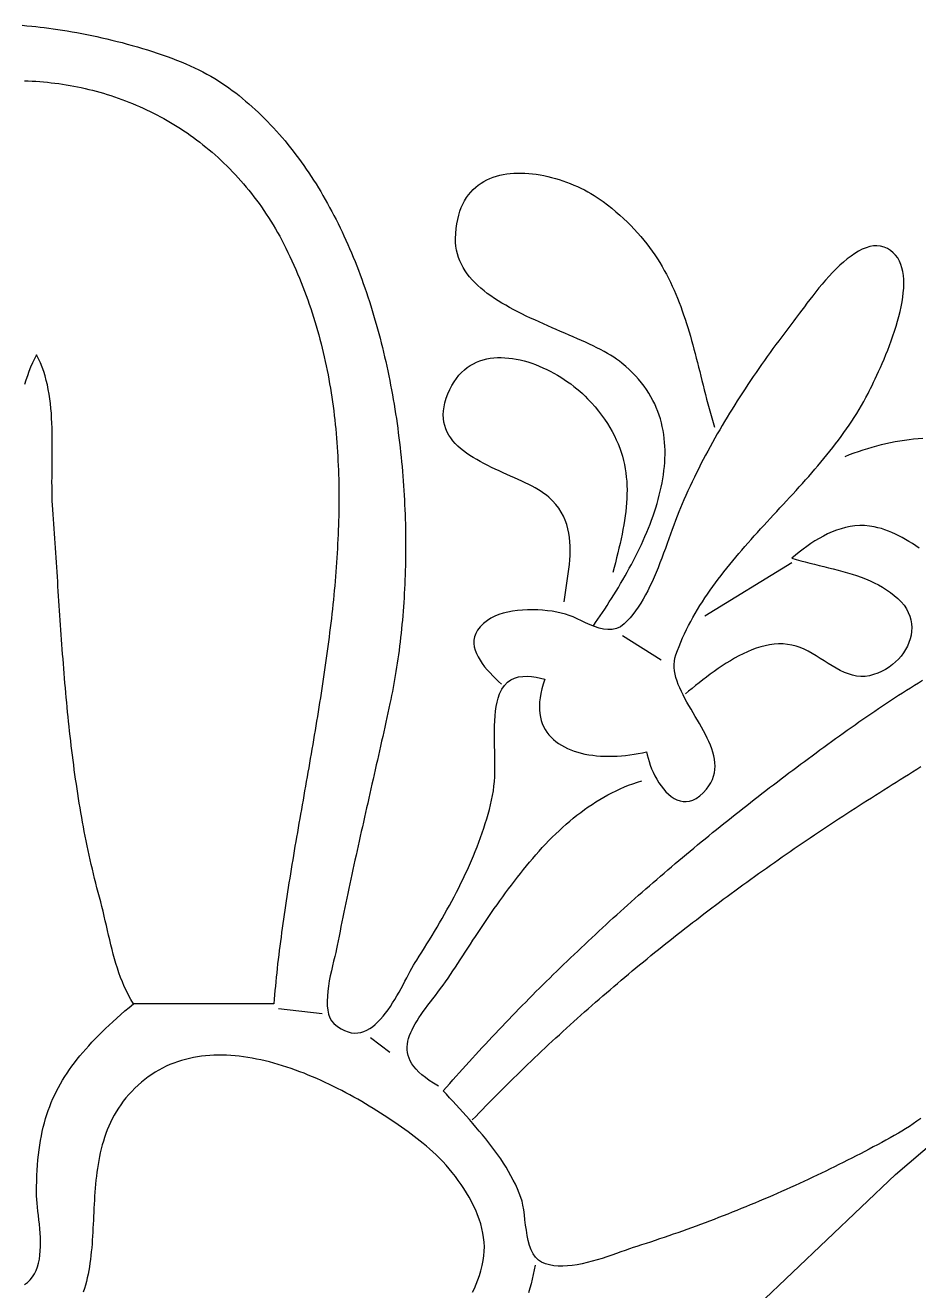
# Model space of a CAD drawing. Header units: millimetres. Extents: x 26 to 701, y 23 to 715.
# Drawn here: x 357.2 to 541.7, y 453.4 to 714.7 of the extents above; entities that cross this region are included whole.
import ezdxf

# ---------------------------------------------------------------- set-up
doc = ezdxf.new("R2010")
doc.units = ezdxf.units.MM
doc.layers.add('0_0_0', color=3, linetype='Continuous')

msp = doc.modelspace()

# ---------------------------------------------------------------- linework, layer by layer
at = {"layer": '0_0_0'}
for points in [[(356.56, 714.65), (357.54, 714.57), (358.52, 714.48), (359.37, 714.39), (360.24, 714.3), (361.13, 714.19), (362.04, 714.07), (362.97, 713.94), (363.92, 713.8), (364.88, 713.65), (365.86, 713.49), (366.85, 713.32), (367.85, 713.14), (368.86, 712.95), (369.88, 712.75), (370.91, 712.54), (371.95, 712.32), (372.99, 712.09), (374.04, 711.85), (375.09, 711.6), (376.14, 711.34), (377.2, 711.07), (378.25, 710.79), (379.3, 710.5), (380.34, 710.2), (381.38, 709.89), (382.42, 709.57), (383.44, 709.25), (384.46, 708.91), (385.47, 708.56), (386.47, 708.2), (387.45, 707.84), (388.42, 707.46), (389.38, 707.08), (390.32, 706.69), (391.24, 706.28), (392.14, 705.87), (393.02, 705.45), (393.88, 705.02), (394.72, 704.58), (395.54, 704.13), (396.32, 703.68), (397.09, 703.21), (397.82, 702.74), (398.52, 702.26), (399.24, 701.74), (399.95, 701.21), (400.65, 700.68), (401.35, 700.13), (402.03, 699.57), (402.71, 699.01), (403.38, 698.43), (404.05, 697.84), (404.7, 697.24), (405.35, 696.64), (405.99, 696.02), (406.63, 695.4), (407.25, 694.76), (407.87, 694.12), (408.48, 693.47), (409.08, 692.8), (409.68, 692.13), (410.27, 691.46), (410.85, 690.77), (411.42, 690.07), (411.98, 689.37), (412.54, 688.66), (413.09, 687.94), (413.64, 687.21), (414.17, 686.47), (414.7, 685.73), (415.23, 684.98), (415.74, 684.22), (416.25, 683.45), (416.75, 682.68), (417.24, 681.9), (417.73, 681.11), (418.21, 680.31), (418.68, 679.51), (419.15, 678.71), (419.6, 677.89), (420.06, 677.07), (420.5, 676.24), (420.94, 675.41), (421.37, 674.57), (421.79, 673.73), (422.21, 672.87), (422.62, 672.02), (423.02, 671.16), (423.42, 670.29), (423.81, 669.41), (424.19, 668.54), (424.56, 667.65), (424.93, 666.76), (425.3, 665.87), (425.65, 664.97), (426, 664.07), (426.34, 663.16), (426.68, 662.25), (427.01, 661.34), (427.33, 660.42), (427.65, 659.49), (427.96, 658.56), (428.26, 657.63), (428.56, 656.7), (428.85, 655.76), (429.14, 654.81), (429.41, 653.87), (429.69, 652.92), (429.95, 651.97), (430.21, 651.01), (430.46, 650.05), (430.71, 649.09), (430.95, 648.13), (431.18, 647.16), (431.41, 646.2), (431.63, 645.23), (431.85, 644.25), (432.06, 643.28), (432.26, 642.3), (432.46, 641.32), (432.65, 640.34), (432.84, 639.36), (433.02, 638.38), (433.19, 637.4), (433.36, 636.41), (433.52, 635.42), (433.68, 634.44), (433.83, 633.45), (433.97, 632.46), (434.11, 631.47), (434.24, 630.48), (434.37, 629.49), (434.49, 628.5), (434.6, 627.51), (434.71, 626.51), (434.82, 625.52), (434.92, 624.53), (435.01, 623.54), (435.1, 622.55), (435.18, 621.56), (435.25, 620.58), (435.32, 619.59), (435.39, 618.6), (435.45, 617.62), (435.5, 616.63), (435.55, 615.65), (435.6, 614.67), (435.63, 613.68), (435.67, 612.71), (435.69, 611.73), (435.71, 610.75), (435.73, 609.78), (435.74, 608.81), (435.75, 607.84), (435.75, 606.87), (435.74, 605.91), (435.74, 604.95), (435.72, 603.99), (435.7, 603.03), (435.68, 602.08), (435.65, 601.13), (435.61, 600.19), (435.57, 599.24), (435.53, 598.3), (435.48, 597.37), (435.42, 596.43), (435.36, 595.5), (435.3, 594.58), (435.23, 593.66), (435.15, 592.74), (435.07, 591.83), (434.99, 590.92), (434.9, 590.02), (434.81, 589.12), (434.71, 588.22), (434.61, 587.33), (434.5, 586.45), (434.38, 585.57), (434.27, 584.69), (434.15, 583.82), (434.02, 582.96), (433.89, 582.1), (433.75, 581.25), (433.61, 580.4), (433.47, 579.56), (433.32, 578.73), (433.17, 577.9), (433.01, 577.08), (432.85, 576.26), (432.68, 575.45), (432.51, 574.65), (432.3, 573.67), (432.08, 572.69), (431.87, 571.72), (431.66, 570.74), (431.44, 569.76), (431.22, 568.78), (431.01, 567.8), (430.79, 566.83), (430.57, 565.85), (430.35, 564.87), (430.13, 563.89), (429.91, 562.91), (429.69, 561.93), (429.47, 560.95), (429.25, 559.97), (429.02, 558.99), (428.8, 558), (428.58, 557.02), (428.36, 556.04), (428.14, 555.06), (427.92, 554.08), (427.69, 553.1), (427.47, 552.12), (427.25, 551.14), (427.03, 550.15), (426.81, 549.17), (426.59, 548.19), (426.37, 547.21), (426.15, 546.23), (425.94, 545.24), (425.72, 544.26), (425.5, 543.28), (425.29, 542.3), (425.07, 541.32), (424.86, 540.34), (424.65, 539.35), (424.43, 538.37), (424.22, 537.39), (424.01, 536.41), (423.81, 535.43), (423.6, 534.45), (423.39, 533.47), (423.19, 532.49), (422.99, 531.51), (422.79, 530.53), (422.59, 529.55), (422.39, 528.57), (422.2, 527.59), (422, 526.61), (421.81, 525.63), (421.62, 524.65), (421.48, 523.98), (421.3, 523.21), (421.1, 522.36), (420.88, 521.45), (420.65, 520.47), (420.42, 519.46), (420.19, 518.41), (419.99, 517.35), (419.81, 516.28), (419.67, 515.22), (419.58, 514.18), (419.54, 513.17), (419.56, 512.21), (419.65, 511.31), (419.83, 510.48), (420.1, 509.74), (420.46, 509.1), (420.94, 508.57), (421.69, 507.96), (422.42, 507.47), (423.14, 507.09), (423.85, 506.82), (424.53, 506.65), (425.21, 506.58), (425.86, 506.6), (426.5, 506.71), (427.13, 506.9), (427.74, 507.17), (428.34, 507.5), (428.92, 507.9), (429.48, 508.36), (430.04, 508.88), (430.57, 509.44), (431.1, 510.04), (431.61, 510.69), (432.11, 511.36), (432.59, 512.06), (433.06, 512.79), (433.52, 513.53), (433.96, 514.28), (434.39, 515.03), (434.81, 515.78), (435.21, 516.53), (435.61, 517.27), (435.99, 517.99), (436.36, 518.69), (436.72, 519.36), (437.06, 519.99), (437.4, 520.59), (437.72, 521.14), (438.03, 521.65), (438.56, 522.47), (439.09, 523.31), (439.62, 524.15), (440.14, 525), (440.67, 525.85), (441.2, 526.71), (441.72, 527.58), (442.24, 528.46), (442.76, 529.34), (443.27, 530.22), (443.78, 531.12), (444.28, 532.02), (444.78, 532.92), (445.27, 533.83), (445.76, 534.74), (446.24, 535.66), (446.71, 536.58), (447.17, 537.51), (447.63, 538.44), (448.07, 539.38), (448.51, 540.31), (448.93, 541.26), (449.35, 542.2), (449.75, 543.15), (450.14, 544.1), (450.52, 545.05), (450.89, 546.01), (451.24, 546.97), (451.58, 547.93), (451.9, 548.89), (452.21, 549.85), (452.51, 550.82), (452.78, 551.78), (453.04, 552.75), (453.28, 553.71), (453.51, 554.68), (453.72, 555.65), (453.88, 556.57), (454, 557.53), (454.09, 558.51), (454.15, 559.51), (454.18, 560.54), (454.19, 561.58), (454.18, 562.64), (454.17, 563.7), (454.15, 564.77), (454.12, 565.84), (454.1, 566.9), (454.09, 567.96), (454.09, 569.01), (454.11, 570.05), (454.15, 571.07), (454.22, 572.06), (454.32, 573.04), (454.46, 573.98), (454.64, 574.89), (454.86, 575.76), (455.14, 576.59), (455.59, 577.56), (456.14, 578.36), (456.78, 579), (457.49, 579.5), (458.26, 579.86), (459.08, 580.1), (459.95, 580.22), (460.85, 580.25), (461.76, 580.2), (462.69, 580.07), (463.61, 579.88), (464.52, 579.65), (464.17, 578.63), (463.89, 577.66), (463.67, 576.72), (463.51, 575.81), (463.41, 574.95), (463.37, 574.12), (463.39, 573.32), (463.46, 572.56), (463.58, 571.83), (463.76, 571.14), (463.98, 570.48), (464.25, 569.85), (464.57, 569.26), (464.93, 568.7), (465.33, 568.17), (465.78, 567.68), (466.26, 567.21), (466.78, 566.78), (467.33, 566.37), (467.92, 566), (468.53, 565.66), (469.18, 565.35), (469.85, 565.06), (470.55, 564.8), (471.28, 564.58), (472.02, 564.38), (472.79, 564.2), (473.58, 564.06), (474.38, 563.94), (475.2, 563.85), (476.03, 563.78), (476.87, 563.74), (477.72, 563.72), (478.58, 563.73), (479.45, 563.77), (480.32, 563.82), (481.19, 563.9), (482.06, 564.01), (482.93, 564.14), (483.8, 564.28), (484.67, 564.46), (485.52, 564.65), (485.65, 564.01), (485.82, 563.33), (486.02, 562.62), (486.27, 561.9), (486.56, 561.16), (486.88, 560.42), (487.24, 559.69), (487.64, 558.97), (488.06, 558.27), (488.51, 557.61), (489, 556.98), (489.51, 556.4), (490.05, 555.88), (490.61, 555.42), (491.19, 555.03), (491.79, 554.72), (492.42, 554.5), (493.06, 554.38), (493.72, 554.37), (494.39, 554.47), (495.08, 554.69), (495.77, 555.04), (496.48, 555.53), (497.19, 556.17), (497.92, 556.97), (498.4, 557.61), (498.8, 558.27), (499.12, 558.94), (499.36, 559.61), (499.52, 560.3), (499.62, 560.99), (499.65, 561.69), (499.62, 562.4), (499.53, 563.11), (499.39, 563.83), (499.2, 564.56), (498.96, 565.28), (498.69, 566.02), (498.38, 566.75), (498.04, 567.49), (497.67, 568.24), (497.28, 568.98), (496.87, 569.72), (496.45, 570.47), (496.02, 571.22), (495.58, 571.96), (495.14, 572.71), (494.7, 573.45), (494.27, 574.19), (493.85, 574.93), (493.44, 575.66), (493.06, 576.39), (492.7, 577.12), (492.37, 577.84), (492.07, 578.55), (491.81, 579.26), (491.58, 579.97), (491.41, 580.66), (491.28, 581.35), (491.21, 582.03), (491.2, 582.7), (491.25, 583.36), (491.36, 584.01), (491.55, 584.65), (491.87, 585.54), (492.22, 586.43), (492.58, 587.3), (492.96, 588.17), (493.35, 589.03), (493.76, 589.88), (494.18, 590.72), (494.62, 591.56), (495.08, 592.39), (495.55, 593.21), (496.03, 594.02), (496.52, 594.83), (497.03, 595.63), (497.55, 596.42), (498.08, 597.21), (498.62, 598), (499.17, 598.77), (499.74, 599.55), (500.31, 600.31), (500.89, 601.08), (501.48, 601.83), (502.08, 602.59), (502.68, 603.34), (503.3, 604.08), (503.92, 604.83), (504.55, 605.57), (505.18, 606.3), (505.82, 607.04), (506.46, 607.77), (507.11, 608.5), (507.76, 609.22), (508.41, 609.95), (509.07, 610.67), (509.73, 611.4), (510.4, 612.12), (511.06, 612.84), (511.73, 613.56), (512.39, 614.28), (513.06, 615), (513.73, 615.72), (514.39, 616.44), (515.06, 617.16), (515.72, 617.88), (516.38, 618.61), (517.04, 619.33), (517.69, 620.06), (518.34, 620.79), (518.99, 621.52), (519.63, 622.25), (520.27, 622.99), (520.9, 623.73), (521.53, 624.47), (522.15, 625.21), (522.76, 625.96), (523.37, 626.71), (523.97, 627.47), (524.56, 628.23), (525.14, 629), (525.71, 629.77), (526.27, 630.55), (526.82, 631.33), (527.36, 632.12), (527.89, 632.91), (528.41, 633.71), (528.92, 634.51), (529.41, 635.33), (529.89, 636.15), (530.36, 636.97), (530.81, 637.81), (531.25, 638.65), (531.5, 639.14), (531.77, 639.69), (532.07, 640.29), (532.39, 640.94), (532.73, 641.65), (533.08, 642.39), (533.44, 643.18), (533.81, 644), (534.19, 644.86), (534.56, 645.75), (534.94, 646.67), (535.32, 647.61), (535.69, 648.57), (536.05, 649.54), (536.4, 650.53), (536.74, 651.53), (537.05, 652.53), (537.35, 653.54), (537.62, 654.55), (537.87, 655.55), (538.09, 656.54), (538.28, 657.53), (538.43, 658.49), (538.54, 659.44), (538.61, 660.37), (538.64, 661.28), (538.63, 662.15), (538.56, 662.99), (538.44, 663.8), (538.26, 664.57), (538.03, 665.3), (537.74, 665.98), (537.38, 666.61), (536.95, 667.18), (536.46, 667.71), (535.89, 668.17), (535.25, 668.57), (534.55, 668.87), (533.84, 669.06), (533.1, 669.13), (532.36, 669.09), (531.61, 668.95), (530.84, 668.73), (530.07, 668.41), (529.3, 668.02), (528.52, 667.55), (527.74, 667.02), (526.96, 666.43), (526.19, 665.78), (525.43, 665.1), (524.67, 664.37), (523.93, 663.62), (523.2, 662.84), (522.48, 662.04), (521.78, 661.23), (521.11, 660.42), (520.45, 659.62), (519.82, 658.82), (519.22, 658.04), (518.64, 657.28), (518.1, 656.56), (517.59, 655.87), (517.11, 655.23), (516.68, 654.64), (516.28, 654.11), (515.93, 653.65), (515.3, 652.83), (514.67, 652), (514.05, 651.18), (513.44, 650.36), (512.83, 649.54), (512.22, 648.72), (511.62, 647.9), (511.02, 647.08), (510.43, 646.25), (509.85, 645.43), (509.26, 644.61), (508.69, 643.78), (508.12, 642.96), (507.55, 642.13), (506.99, 641.3), (506.43, 640.47), (505.88, 639.63), (505.33, 638.8), (504.78, 637.96), (504.25, 637.12), (503.71, 636.28), (503.18, 635.43), (502.66, 634.58), (502.14, 633.73), (501.63, 632.87), (501.12, 632.01), (500.61, 631.15), (500.11, 630.28), (499.62, 629.41), (499.13, 628.53), (498.64, 627.65), (498.16, 626.76), (497.69, 625.87), (497.21, 624.98), (496.75, 624.08), (496.29, 623.17), (495.83, 622.26), (495.38, 621.34), (494.93, 620.41), (494.49, 619.48), (494.05, 618.54), (493.62, 617.6), (493.19, 616.65), (492.85, 615.86), (492.51, 615.04), (492.17, 614.19), (491.83, 613.31), (491.5, 612.41), (491.16, 611.48), (490.81, 610.54), (490.47, 609.58), (490.12, 608.61), (489.77, 607.63), (489.41, 606.64), (489.04, 605.64), (488.66, 604.65), (488.28, 603.66), (487.89, 602.67), (487.48, 601.7), (487.07, 600.73), (486.64, 599.78), (486.2, 598.84), (485.75, 597.92), (485.28, 597.03), (484.8, 596.16), (484.3, 595.33), (483.78, 594.52), (483.24, 593.75), (482.68, 593.01), (482.11, 592.32), (481.51, 591.67), (480.89, 591.07), (480.1, 590.48), (479.27, 590.1), (478.4, 589.91), (477.51, 589.88), (476.61, 589.99), (475.69, 590.21), (474.76, 590.51), (473.84, 590.88), (472.93, 591.29), (472.04, 591.71), (471.17, 592.12), (470.33, 592.49), (469.52, 592.81), (468.74, 593.06), (467.89, 593.29), (466.99, 593.49), (466.04, 593.66), (465.06, 593.79), (464.05, 593.89), (463.02, 593.96), (461.98, 593.98), (460.93, 593.97), (459.89, 593.92), (458.86, 593.82), (457.85, 593.68), (456.87, 593.49), (455.92, 593.25), (455.02, 592.97), (454.17, 592.63), (453.38, 592.24), (452.66, 591.79), (451.82, 591.14), (451.14, 590.47), (450.62, 589.8), (450.23, 589.11), (449.98, 588.42), (449.85, 587.72), (449.83, 587.02), (449.92, 586.32), (450.1, 585.62), (450.37, 584.92), (450.7, 584.23), (451.11, 583.55), (451.57, 582.87), (452.07, 582.21), (452.62, 581.57), (453.18, 580.94), (453.77, 580.33), (454.36, 579.75), (454.95, 579.18), (455.52, 578.65)], [(357.03, 703.2), (357.82, 703.17), (358.61, 703.13), (359.39, 703.09), (360.18, 703.03), (360.97, 702.96), (361.75, 702.89), (362.54, 702.8), (363.32, 702.71), (364.1, 702.61), (364.88, 702.49), (365.66, 702.37), (366.44, 702.24), (367.21, 702.09), (367.99, 701.94), (368.76, 701.78), (369.53, 701.61), (370.3, 701.43), (371.07, 701.24), (371.83, 701.04), (372.6, 700.83), (373.36, 700.61), (374.11, 700.38), (374.87, 700.14), (375.62, 699.89), (376.37, 699.63), (377.12, 699.36), (377.86, 699.09), (378.6, 698.8), (379.34, 698.5), (380.07, 698.19), (380.8, 697.88), (381.53, 697.55), (382.25, 697.22), (382.97, 696.87), (383.68, 696.51), (384.39, 696.15), (385.1, 695.77), (385.8, 695.39), (386.5, 694.99), (387.2, 694.59), (387.89, 694.17), (388.57, 693.75), (389.25, 693.32), (389.93, 692.87), (390.6, 692.42), (391.26, 691.95), (391.93, 691.48), (392.58, 691), (393.23, 690.5), (393.88, 690), (394.51, 689.49), (395.15, 688.96), (395.78, 688.43), (396.4, 687.89), (397.01, 687.34), (397.62, 686.77), (398.23, 686.2), (398.82, 685.62), (399.42, 685.03), (400, 684.43), (400.58, 683.81), (401.15, 683.19), (401.71, 682.56), (402.27, 681.92), (402.82, 681.26), (403.37, 680.6), (403.9, 679.93), (404.43, 679.25), (404.95, 678.56), (405.47, 677.86), (405.97, 677.14), (406.47, 676.42), (406.96, 675.69), (407.44, 674.95), (407.92, 674.19), (408.39, 673.43), (408.85, 672.66), (409.3, 671.88), (409.74, 671.09), (410.17, 670.28), (410.59, 669.47), (411.01, 668.65), (411.44, 667.77), (411.86, 666.89), (412.27, 666.01), (412.67, 665.12), (413.06, 664.24), (413.44, 663.35), (413.82, 662.46), (414.18, 661.57), (414.53, 660.68), (414.87, 659.78), (415.21, 658.89), (415.53, 657.99), (415.85, 657.09), (416.15, 656.19), (416.45, 655.29), (416.74, 654.38), (417.02, 653.48), (417.29, 652.57), (417.55, 651.66), (417.8, 650.75), (418.05, 649.84), (418.29, 648.92), (418.52, 648.01), (418.74, 647.09), (418.95, 646.18), (419.15, 645.26), (419.35, 644.34), (419.54, 643.41), (419.72, 642.49), (419.89, 641.57), (420.05, 640.64), (420.21, 639.71), (420.36, 638.78), (420.51, 637.85), (420.64, 636.92), (420.77, 635.99), (420.89, 635.06), (421.01, 634.12), (421.11, 633.19), (421.21, 632.25), (421.31, 631.31), (421.39, 630.37), (421.47, 629.44), (421.55, 628.49), (421.62, 627.55), (421.68, 626.61), (421.73, 625.67), (421.78, 624.72), (421.83, 623.78), (421.86, 622.83), (421.89, 621.88), (421.92, 620.93), (421.94, 619.98), (421.95, 619.04), (421.96, 618.08), (421.96, 617.13), (421.96, 616.18), (421.95, 615.23), (421.94, 614.27), (421.92, 613.32), (421.9, 612.37), (421.87, 611.41), (421.84, 610.45), (421.8, 609.5), (421.76, 608.54), (421.71, 607.58), (421.66, 606.62), (421.6, 605.67), (421.54, 604.71), (421.48, 603.75), (421.41, 602.79), (421.34, 601.83), (421.26, 600.86), (421.18, 599.9), (421.1, 598.94), (421.01, 597.98), (420.92, 597.02), (420.82, 596.05), (420.72, 595.09), (420.62, 594.13), (420.51, 593.16), (420.41, 592.2), (420.29, 591.24), (420.18, 590.27), (420.06, 589.31), (419.94, 588.34), (419.82, 587.38), (419.69, 586.41), (419.56, 585.45), (419.43, 584.49), (419.29, 583.52), (419.16, 582.56), (419.02, 581.59), (418.88, 580.63), (418.74, 579.66), (418.59, 578.7), (418.44, 577.73), (418.29, 576.77), (418.14, 575.8), (417.99, 574.84), (417.84, 573.88), (417.68, 572.91), (417.53, 571.95), (417.37, 570.99), (417.21, 570.02), (417.05, 569.06), (416.89, 568.1), (416.72, 567.14), (416.56, 566.18), (416.4, 565.21), (416.23, 564.25), (416.06, 563.29), (415.9, 562.33), (415.73, 561.37), (415.56, 560.42), (415.4, 559.46), (415.23, 558.5), (415.06, 557.54), (414.89, 556.59), (414.72, 555.63), (414.56, 554.67), (414.39, 553.72), (414.22, 552.76), (414.06, 551.81), (413.89, 550.86), (413.72, 549.91), (413.56, 548.95), (413.39, 548), (413.23, 547.05), (413.07, 546.1), (412.9, 545.16), (412.74, 544.21), (412.58, 543.26), (412.43, 542.32), (412.27, 541.37), (412.11, 540.43), (411.96, 539.48), (411.81, 538.54), (411.66, 537.6), (411.51, 536.66), (411.36, 535.72), (411.21, 534.79), (411.07, 533.85), (410.93, 532.91), (410.79, 531.98), (410.65, 531.04), (410.52, 530.11), (410.39, 529.18), (410.26, 528.25), (410.13, 527.32), (410.01, 526.4), (409.88, 525.47), (409.77, 524.54), (409.65, 523.62), (409.54, 522.7), (409.43, 521.78), (409.32, 520.86), (409.22, 519.94), (409.12, 519.02), (409.02, 518.11), (408.93, 517.19), (408.84, 516.28), (408.76, 515.37), (408.68, 514.46), (408.6, 513.55), (408.52, 512.65), (379.52, 512.65)], [(474.52, 590.65), (474.99, 591.32), (475.46, 592.01), (475.93, 592.71), (476.4, 593.41), (476.87, 594.13), (477.34, 594.85), (477.82, 595.59), (478.29, 596.33), (478.76, 597.08), (479.23, 597.84), (479.69, 598.61), (480.15, 599.39), (480.61, 600.17), (481.06, 600.96), (481.51, 601.75), (481.95, 602.55), (482.38, 603.36), (482.81, 604.17), (483.23, 604.99), (483.64, 605.81), (484.04, 606.64), (484.43, 607.47), (484.81, 608.3), (485.18, 609.14), (485.54, 609.98), (485.89, 610.82), (486.22, 611.66), (486.54, 612.51), (486.85, 613.36), (487.14, 614.21), (487.41, 615.06), (487.67, 615.91), (487.92, 616.77), (488.14, 617.62), (488.35, 618.47), (488.54, 619.32), (488.71, 620.17), (488.86, 621.02), (489, 621.87), (489.11, 622.72), (489.2, 623.56), (489.26, 624.4), (489.31, 625.24), (489.33, 626.07), (489.32, 626.9), (489.3, 627.73), (489.24, 628.55), (489.16, 629.37), (489.06, 630.18), (488.92, 630.99), (488.76, 631.79), (488.58, 632.59), (488.36, 633.38), (488.11, 634.16), (487.83, 634.94), (487.52, 635.71), (487.19, 636.47), (486.81, 637.22), (486.41, 637.97), (485.97, 638.7), (485.5, 639.43), (484.99, 640.15), (484.45, 640.86), (483.87, 641.56), (483.26, 642.24), (482.61, 642.92), (481.92, 643.59), (481.2, 644.24), (480.43, 644.89), (479.89, 645.31), (479.32, 645.72), (478.72, 646.12), (478.08, 646.52), (477.41, 646.92), (476.72, 647.3), (476, 647.69), (475.25, 648.07), (474.48, 648.45), (473.7, 648.83), (472.89, 649.2), (472.07, 649.58), (471.23, 649.95), (470.38, 650.33), (469.51, 650.7), (468.64, 651.08), (467.76, 651.46), (466.87, 651.84), (465.98, 652.22), (465.09, 652.61), (464.19, 653.01), (463.3, 653.4), (462.41, 653.81), (461.52, 654.22), (460.64, 654.63), (459.77, 655.06), (458.91, 655.49), (458.07, 655.93), (457.23, 656.38), (456.41, 656.84), (455.61, 657.31), (454.83, 657.79), (454.07, 658.28), (453.34, 658.79), (452.62, 659.31), (451.94, 659.84), (451.28, 660.38), (450.65, 660.94), (450.06, 661.52), (449.5, 662.11), (448.97, 662.72), (448.48, 663.34), (448.03, 663.98), (447.63, 664.64), (447.26, 665.32), (446.94, 666.02), (446.67, 666.74), (446.45, 667.48), (446.27, 668.24), (446.15, 669.02), (446.08, 669.82), (446.07, 670.65), (446.11, 671.7), (446.2, 672.71), (446.33, 673.67), (446.5, 674.58), (446.71, 675.44), (446.96, 676.26), (447.25, 677.03), (447.58, 677.75), (447.94, 678.43), (448.33, 679.07), (448.76, 679.67), (449.22, 680.23), (449.71, 680.74), (450.22, 681.22), (450.76, 681.65), (451.33, 682.05), (451.92, 682.41), (452.54, 682.74), (453.17, 683.03), (453.83, 683.28), (454.5, 683.5), (455.19, 683.69), (455.9, 683.84), (456.62, 683.96), (457.35, 684.05), (458.1, 684.12), (458.86, 684.15), (459.62, 684.15), (460.39, 684.13), (461.17, 684.08), (461.96, 684), (462.74, 683.9), (463.53, 683.77), (464.32, 683.62), (465.11, 683.45), (465.9, 683.26), (466.68, 683.04), (467.46, 682.81), (468.23, 682.55), (469, 682.28), (469.75, 681.99), (470.5, 681.68), (471.23, 681.35), (471.96, 681.01), (472.66, 680.66), (473.35, 680.29), (474.03, 679.91), (474.68, 679.52), (475.32, 679.11), (475.93, 678.69), (476.52, 678.27), (477.44, 677.58), (478.32, 676.88), (479.17, 676.17), (479.99, 675.46), (480.78, 674.75), (481.54, 674.02), (482.27, 673.29), (482.98, 672.55), (483.66, 671.81), (484.31, 671.06), (484.94, 670.31), (485.54, 669.55), (486.13, 668.78), (486.69, 668.01), (487.22, 667.23), (487.74, 666.45), (488.23, 665.66), (488.71, 664.86), (489.17, 664.06), (489.61, 663.25), (490.03, 662.44), (490.43, 661.62), (490.82, 660.79), (491.2, 659.96), (491.56, 659.13), (491.9, 658.29), (492.24, 657.44), (492.56, 656.59), (492.87, 655.73), (493.17, 654.86), (493.46, 654), (493.75, 653.12), (494.02, 652.24), (494.29, 651.36), (494.55, 650.47), (494.8, 649.58), (495.05, 648.68), (495.29, 647.77), (495.53, 646.86), (495.77, 645.95), (496.01, 645.03), (496.24, 644.1), (496.48, 643.17), (496.71, 642.24), (496.95, 641.3), (497.18, 640.35), (497.42, 639.4), (497.67, 638.45), (497.91, 637.49), (498.17, 636.53), (498.42, 635.56), (498.69, 634.59), (498.96, 633.61), (499.24, 632.63), (499.52, 631.65)], [(357.01, 454.64), (357.65, 455.1), (358.22, 455.63), (358.7, 456.22), (359.11, 456.86), (359.45, 457.55), (359.73, 458.3), (359.95, 459.08), (360.11, 459.9), (360.23, 460.74), (360.3, 461.62), (360.34, 462.51), (360.34, 463.42), (360.31, 464.34), (360.26, 465.26), (360.19, 466.19), (360.1, 467.11), (360.01, 468.02), (359.91, 468.91), (359.81, 469.78), (359.72, 470.63), (359.64, 471.44), (359.58, 472.22), (359.54, 472.96), (359.52, 473.65), (359.53, 474.84), (359.55, 476.01), (359.59, 477.14), (359.65, 478.25), (359.72, 479.34), (359.81, 480.4), (359.92, 481.43), (360.04, 482.44), (360.18, 483.43), (360.34, 484.4), (360.52, 485.34), (360.71, 486.27), (360.92, 487.17), (361.15, 488.06), (361.4, 488.93), (361.67, 489.78), (361.95, 490.62), (362.25, 491.44), (362.57, 492.25), (362.91, 493.05), (363.27, 493.83), (363.65, 494.6), (364.04, 495.36), (364.46, 496.12), (364.89, 496.86), (365.34, 497.59), (365.82, 498.32), (366.31, 499.04), (366.82, 499.75), (367.35, 500.46), (367.9, 501.17), (368.47, 501.87), (369.06, 502.57), (369.68, 503.27), (370.31, 503.97), (370.96, 504.67), (371.63, 505.37), (372.33, 506.08), (373.04, 506.78), (373.78, 507.5), (374.54, 508.21), (375.31, 508.93), (376.11, 509.66), (376.93, 510.39), (377.77, 511.14), (378.64, 511.89), (379.52, 512.65), (379.01, 513.52), (378.52, 514.4), (378.07, 515.3), (377.65, 516.21), (377.26, 517.13), (376.89, 518.06), (376.55, 519.01), (376.23, 519.96), (375.93, 520.92), (375.64, 521.88), (375.37, 522.86), (375.11, 523.83), (374.87, 524.81), (374.63, 525.8), (374.4, 526.79), (374.17, 527.78), (373.94, 528.76), (373.72, 529.75), (373.49, 530.74), (373.26, 531.72), (373.02, 532.7), (372.77, 533.68), (372.51, 534.65), (372.26, 535.61), (372, 536.57), (371.76, 537.53), (371.52, 538.49), (371.28, 539.45), (371.05, 540.42), (370.82, 541.38), (370.61, 542.35), (370.39, 543.32), (370.18, 544.29), (369.98, 545.26), (369.78, 546.24), (369.58, 547.21), (369.39, 548.19), (369.21, 549.16), (369.03, 550.14), (368.85, 551.12), (368.68, 552.1), (368.51, 553.08), (368.35, 554.06), (368.19, 555.04), (368.04, 556.03), (367.89, 557.01), (367.74, 558), (367.6, 558.98), (367.46, 559.97), (367.32, 560.96), (367.19, 561.95), (367.06, 562.94), (366.93, 563.93), (366.81, 564.92), (366.69, 565.91), (366.58, 566.9), (366.46, 567.9), (366.35, 568.89), (366.25, 569.88), (366.14, 570.88), (366.04, 571.87), (365.94, 572.87), (365.84, 573.86), (365.75, 574.86), (365.65, 575.85), (365.56, 576.85), (365.48, 577.85), (365.39, 578.84), (365.31, 579.84), (365.22, 580.84), (365.14, 581.84), (365.06, 582.83), (364.99, 583.83), (364.91, 584.83), (364.83, 585.83), (364.76, 586.83), (364.69, 587.82), (364.62, 588.82), (364.55, 589.82), (364.48, 590.82), (364.41, 591.81), (364.34, 592.81), (364.28, 593.81), (364.21, 594.81), (364.15, 595.8), (364.08, 596.8), (364.02, 597.79), (363.95, 598.79), (363.89, 599.79), (363.82, 600.78), (363.76, 601.78), (363.7, 602.77), (363.63, 603.76), (363.57, 604.76), (363.5, 605.75), (363.44, 606.74), (363.37, 607.73), (363.3, 608.72), (363.24, 609.71), (363.17, 610.7), (363.1, 611.69), (363.03, 612.68), (362.96, 613.66), (362.88, 614.65), (362.82, 615.57), (362.78, 616.5), (362.75, 617.45), (362.73, 618.41), (362.72, 619.38), (362.71, 620.37), (362.72, 621.36), (362.73, 622.35), (362.74, 623.36), (362.75, 624.37), (362.76, 625.39), (362.77, 626.4), (362.78, 627.43), (362.78, 628.45), (362.77, 629.47), (362.76, 630.49), (362.73, 631.51), (362.69, 632.53), (362.64, 633.54), (362.58, 634.55), (362.49, 635.55), (362.39, 636.54), (362.26, 637.52), (362.12, 638.5), (361.95, 639.46), (361.75, 640.41), (361.53, 641.35), (361.28, 642.28), (361, 643.18), (360.68, 644.08), (360.33, 644.95), (359.95, 645.81), (359.52, 646.65), (359.09, 645.81), (358.68, 644.95), (358.3, 644.08), (357.94, 643.2), (357.62, 642.3), (357.31, 641.39), (357.03, 640.46)], [(468.52, 595.65), (468.65, 596.59), (468.79, 597.55), (468.93, 598.5), (469.07, 599.46), (469.21, 600.42), (469.34, 601.39), (469.46, 602.35), (469.57, 603.3), (469.65, 604.26), (469.7, 605.21), (469.73, 606.15), (469.72, 607.08), (469.68, 608.01), (469.59, 608.93), (469.45, 609.83), (469.26, 610.72), (469.01, 611.6), (468.7, 612.46), (468.33, 613.31), (467.88, 614.13), (467.36, 614.94), (466.76, 615.73), (466.08, 616.49), (465.31, 617.23), (464.84, 617.63), (464.32, 618.01), (463.76, 618.39), (463.16, 618.76), (462.53, 619.13), (461.87, 619.48), (461.19, 619.84), (460.47, 620.19), (459.74, 620.53), (458.99, 620.88), (458.22, 621.23), (457.44, 621.58), (456.65, 621.93), (455.86, 622.28), (455.07, 622.64), (454.27, 623.01), (453.48, 623.38), (452.7, 623.77), (451.93, 624.16), (451.17, 624.56), (450.43, 624.98), (449.71, 625.4), (449.02, 625.85), (448.35, 626.31), (447.71, 626.78), (447.1, 627.27), (446.53, 627.79), (446, 628.32), (445.51, 628.88), (445.07, 629.45), (444.67, 630.05), (444.33, 630.68), (444.05, 631.33), (443.82, 632.01), (443.66, 632.72), (443.56, 633.46), (443.52, 634.23), (443.56, 635.04), (443.68, 635.87), (443.87, 636.74), (444.14, 637.65), (444.49, 638.59), (444.88, 639.48), (445.3, 640.29), (445.76, 641.05), (446.25, 641.75), (446.76, 642.39), (447.31, 642.97), (447.88, 643.5), (448.47, 643.98), (449.09, 644.4), (449.74, 644.77), (450.4, 645.09), (451.08, 645.36), (451.78, 645.58), (452.5, 645.76), (453.23, 645.9), (453.97, 645.99), (454.72, 646.04), (455.49, 646.06), (456.26, 646.03), (457.04, 645.96), (457.83, 645.87), (458.61, 645.73), (459.4, 645.57), (460.2, 645.37), (460.99, 645.14), (461.78, 644.88), (462.56, 644.6), (463.34, 644.29), (464.11, 643.96), (464.88, 643.6), (465.63, 643.23), (466.37, 642.83), (467.1, 642.41), (467.82, 641.98), (468.51, 641.53), (469.2, 641.07), (469.86, 640.6), (470.5, 640.11), (471.12, 639.61), (471.71, 639.11), (472.28, 638.6), (472.82, 638.08), (473.34, 637.55), (474.13, 636.7), (474.88, 635.85), (475.58, 635), (476.23, 634.15), (476.84, 633.3), (477.41, 632.45), (477.93, 631.61), (478.42, 630.76), (478.86, 629.92), (479.26, 629.07), (479.63, 628.23), (479.96, 627.38), (480.26, 626.53), (480.51, 625.68), (480.74, 624.82), (480.93, 623.97), (481.1, 623.11), (481.23, 622.25), (481.33, 621.38), (481.4, 620.51), (481.45, 619.63), (481.47, 618.75), (481.46, 617.87), (481.43, 616.98), (481.38, 616.08), (481.31, 615.18), (481.21, 614.27), (481.09, 613.35), (480.96, 612.42), (480.81, 611.49), (480.64, 610.55), (480.45, 609.6), (480.25, 608.64), (480.04, 607.67), (479.81, 606.7), (479.57, 605.71), (479.32, 604.71), (479.07, 603.7), (478.8, 602.68), (478.52, 601.65)], [(526.52, 625.65), (527.45, 626.01), (528.37, 626.35), (529.3, 626.68), (530.24, 626.99), (531.18, 627.29), (532.12, 627.57), (533.06, 627.83), (534.01, 628.07), (534.96, 628.3), (535.91, 628.51), (536.86, 628.7), (537.81, 628.87), (538.76, 629.02), (539.72, 629.15), (540.67, 629.26), (541.62, 629.34), (542.57, 629.41)], [(541.78, 606.72), (541.09, 607.19), (540.4, 607.64), (539.71, 608.07), (539.01, 608.48), (538.31, 608.88), (537.6, 609.25), (536.89, 609.6), (536.18, 609.93), (535.46, 610.22), (534.73, 610.49), (534, 610.73), (533.27, 610.93), (532.52, 611.1), (531.52, 611.27), (530.52, 611.35), (529.53, 611.36), (528.55, 611.29), (527.58, 611.16), (526.62, 610.96), (525.67, 610.71), (524.74, 610.4), (523.82, 610.04), (522.91, 609.63), (522.02, 609.18), (521.15, 608.7), (520.29, 608.18), (519.45, 607.64), (518.62, 607.07), (517.82, 606.48), (517.03, 605.88), (516.27, 605.27), (515.52, 604.65), (516.43, 604.37), (517.36, 604.11), (518.3, 603.85), (519.25, 603.61), (520.2, 603.37), (521.17, 603.14), (522.14, 602.9), (523.11, 602.66), (524.08, 602.42), (525.06, 602.17), (526.02, 601.91), (526.99, 601.63), (527.94, 601.34), (528.89, 601.03), (529.83, 600.7), (530.75, 600.35), (531.66, 599.97), (532.55, 599.56), (533.42, 599.11), (534.27, 598.63), (535.09, 598.11), (535.89, 597.56), (536.67, 596.96), (537.41, 596.31), (538.1, 595.62), (538.68, 594.9), (539.17, 594.16), (539.57, 593.41), (539.87, 592.64), (540.09, 591.87), (540.22, 591.09), (540.27, 590.3), (540.24, 589.52), (540.13, 588.75), (539.95, 587.98), (539.71, 587.23), (539.39, 586.49), (539.01, 585.78), (538.57, 585.09), (538.08, 584.42), (537.53, 583.79), (536.93, 583.2), (536.27, 582.65), (535.58, 582.13), (534.84, 581.67), (534.06, 581.26), (533.25, 580.9), (532.4, 580.6), (531.52, 580.36), (530.64, 580.22), (529.76, 580.19), (528.9, 580.28), (528.04, 580.46), (527.2, 580.72), (526.36, 581.06), (525.52, 581.45), (524.69, 581.9), (523.86, 582.38), (523.04, 582.89), (522.21, 583.42), (521.39, 583.94), (520.56, 584.46), (519.73, 584.95), (518.9, 585.42), (518.07, 585.83), (517.23, 586.19), (516.38, 586.49), (515.52, 586.7), (514.61, 586.84), (513.69, 586.92), (512.76, 586.92), (511.84, 586.85), (510.92, 586.73), (510, 586.55), (509.09, 586.31), (508.18, 586.02), (507.27, 585.69), (506.37, 585.32), (505.47, 584.9), (504.58, 584.46), (503.7, 583.98), (502.84, 583.47), (501.98, 582.94), (501.13, 582.39), (500.3, 581.82), (499.48, 581.25), (498.67, 580.66), (497.88, 580.07), (497.11, 579.48), (496.35, 578.89), (495.61, 578.31), (494.9, 577.74), (494.2, 577.19), (493.52, 576.65)], [(515.52, 603.65), (497.52, 592.65)], [(480.52, 588.65), (488.52, 583.65)], [(542.16, 488.94), (541.35, 488.37), (540.56, 487.82), (539.78, 487.29), (539.01, 486.79), (538.26, 486.33), (537.52, 485.9), (536.66, 485.42), (535.8, 484.94), (534.94, 484.47), (534.07, 483.99), (533.2, 483.52), (532.32, 483.06), (531.45, 482.59), (530.57, 482.13), (529.68, 481.67), (528.8, 481.21), (527.91, 480.76), (527.02, 480.31), (526.13, 479.86), (525.23, 479.41), (524.33, 478.97), (523.44, 478.53), (522.53, 478.09), (521.63, 477.66), (520.72, 477.22), (519.82, 476.8), (518.91, 476.37), (517.99, 475.95), (517.08, 475.53), (516.17, 475.11), (515.25, 474.69), (514.33, 474.28), (513.41, 473.87), (512.49, 473.47), (511.57, 473.06), (510.64, 472.66), (509.72, 472.27), (508.79, 471.88), (507.86, 471.49), (506.93, 471.1), (506, 470.72), (505.07, 470.33), (504.14, 469.96), (503.21, 469.58), (502.27, 469.21), (501.34, 468.85), (500.4, 468.48), (499.47, 468.12), (498.53, 467.76), (497.59, 467.41), (496.66, 467.06), (495.72, 466.71), (494.78, 466.37), (493.84, 466.03), (492.9, 465.7), (491.97, 465.36), (491.03, 465.03), (490.09, 464.71), (489.15, 464.39), (488.21, 464.07), (487.27, 463.76), (486.34, 463.44), (485.4, 463.14), (484.46, 462.83), (483.52, 462.54), (482.77, 462.29), (481.96, 462.01), (481.11, 461.71), (480.21, 461.39), (479.28, 461.06), (478.32, 460.73), (477.33, 460.4), (476.32, 460.07), (475.3, 459.76), (474.27, 459.47), (473.23, 459.2), (472.2, 458.96), (471.17, 458.76), (470.16, 458.61), (469.16, 458.5), (468.19, 458.45), (467.24, 458.46), (466.33, 458.54), (465.45, 458.7), (464.62, 458.93), (463.84, 459.25), (463.16, 459.69), (462.58, 460.28), (462.09, 461), (461.69, 461.83), (461.36, 462.75), (461.09, 463.74), (460.87, 464.79), (460.69, 465.86), (460.54, 466.95), (460.4, 468.03), (460.27, 469.08), (460.13, 470.09), (459.98, 471.04), (459.79, 471.89), (459.56, 472.65), (459.22, 473.55), (458.84, 474.45), (458.43, 475.35), (457.98, 476.23), (457.51, 477.12), (457.01, 477.99), (456.49, 478.86), (455.95, 479.72), (455.38, 480.58), (454.79, 481.42), (454.19, 482.27), (453.56, 483.1), (452.93, 483.93), (452.28, 484.74), (451.62, 485.56), (450.95, 486.36), (450.28, 487.16), (449.6, 487.94), (448.91, 488.72), (448.23, 489.49), (447.54, 490.26), (446.86, 491.01), (446.18, 491.76), (445.5, 492.49), (444.83, 493.22), (444.17, 493.94), (443.52, 494.65), (444.18, 495.4), (444.85, 496.15), (445.51, 496.9), (446.17, 497.65), (446.84, 498.4), (447.51, 499.14), (448.18, 499.89), (448.85, 500.63), (449.53, 501.37), (450.2, 502.11), (450.88, 502.85), (451.56, 503.58), (452.24, 504.31), (452.93, 505.05), (453.61, 505.78), (454.3, 506.51), (454.99, 507.23), (455.68, 507.96), (456.37, 508.68), (457.06, 509.41), (457.76, 510.13), (458.45, 510.85), (459.15, 511.56), (459.85, 512.28), (460.56, 512.99), (461.26, 513.71), (461.96, 514.42), (462.67, 515.13), (463.38, 515.84), (464.09, 516.54), (464.8, 517.25), (465.52, 517.95), (466.23, 518.65), (466.95, 519.35), (467.66, 520.05), (468.38, 520.75), (469.11, 521.44), (469.83, 522.14), (470.55, 522.83), (471.28, 523.52), (472.01, 524.21), (472.74, 524.9), (473.47, 525.58), (474.2, 526.27), (474.93, 526.95), (475.67, 527.63), (476.4, 528.31), (477.14, 528.99), (477.88, 529.66), (478.62, 530.34), (479.36, 531.01), (480.11, 531.68), (480.85, 532.35), (481.6, 533.02), (482.35, 533.69), (483.1, 534.35), (483.85, 535.02), (484.6, 535.68), (485.35, 536.34), (486.11, 537), (486.86, 537.66), (487.62, 538.31), (488.38, 538.97), (489.14, 539.62), (489.9, 540.27), (490.66, 540.92), (491.43, 541.57), (492.19, 542.21), (492.96, 542.86), (493.73, 543.5), (494.5, 544.14), (495.27, 544.78), (496.04, 545.42), (496.81, 546.06), (497.59, 546.69), (498.36, 547.33), (499.14, 547.96), (499.92, 548.59), (500.7, 549.22), (501.48, 549.85), (502.26, 550.47), (503.04, 551.1), (503.83, 551.72), (504.61, 552.34), (505.4, 552.96), (506.19, 553.58), (506.97, 554.2), (507.76, 554.81), (508.56, 555.43), (509.35, 556.04), (510.14, 556.65), (510.93, 557.26), (511.73, 557.86), (512.53, 558.47), (513.32, 559.07), (514.12, 559.68), (514.92, 560.28), (515.72, 560.88), (516.52, 561.48), (517.32, 562.07), (518.12, 562.67), (518.92, 563.26), (519.72, 563.85), (520.52, 564.44), (521.32, 565.03), (522.13, 565.62), (522.93, 566.2), (523.73, 566.79), (524.53, 567.37), (525.34, 567.95), (526.14, 568.53), (526.95, 569.1), (527.76, 569.68), (528.56, 570.25), (529.37, 570.82), (530.18, 571.38), (531, 571.94), (531.81, 572.5), (532.62, 573.06), (533.44, 573.61), (534.26, 574.16), (535.08, 574.71), (535.9, 575.25), (536.72, 575.78), (537.54, 576.32), (538.37, 576.85), (539.2, 577.37), (540.03, 577.89), (540.86, 578.41), (541.69, 578.92), (542.53, 579.43)], [(449.52, 488.65), (450.23, 489.38), (450.93, 490.11), (451.63, 490.83), (452.34, 491.56), (453.04, 492.28), (453.75, 493), (454.46, 493.71), (455.18, 494.43), (455.89, 495.14), (456.6, 495.85), (457.32, 496.56), (458.04, 497.27), (458.76, 497.97), (459.48, 498.67), (460.2, 499.37), (460.92, 500.07), (461.65, 500.77), (462.37, 501.46), (463.1, 502.15), (463.83, 502.84), (464.56, 503.53), (465.29, 504.21), (466.03, 504.89), (466.76, 505.57), (467.5, 506.25), (468.24, 506.93), (468.98, 507.6), (469.72, 508.28), (470.46, 508.95), (471.21, 509.61), (471.95, 510.28), (472.7, 510.94), (473.45, 511.61), (474.2, 512.27), (474.95, 512.93), (475.7, 513.58), (476.46, 514.24), (477.21, 514.89), (477.97, 515.54), (478.73, 516.19), (479.49, 516.84), (480.25, 517.48), (481.02, 518.12), (481.78, 518.76), (482.55, 519.4), (483.31, 520.04), (484.08, 520.68), (484.85, 521.31), (485.62, 521.94), (486.4, 522.57), (487.17, 523.2), (487.95, 523.83), (488.73, 524.45), (489.51, 525.07), (490.29, 525.69), (491.07, 526.31), (491.85, 526.93), (492.64, 527.54), (493.42, 528.16), (494.21, 528.77), (495, 529.38), (495.79, 529.99), (496.58, 530.6), (497.37, 531.2), (498.17, 531.8), (498.97, 532.41), (499.76, 533.01), (500.56, 533.6), (501.36, 534.2), (502.16, 534.8), (502.97, 535.39), (503.77, 535.98), (504.58, 536.57), (505.39, 537.16), (506.19, 537.75), (507.01, 538.33), (507.82, 538.91), (508.63, 539.5), (509.44, 540.08), (510.26, 540.66), (511.08, 541.23), (511.9, 541.81), (512.72, 542.38), (513.54, 542.96), (514.36, 543.53), (515.19, 544.1), (516.01, 544.66), (516.84, 545.23), (517.67, 545.8), (518.5, 546.36), (519.33, 546.92), (520.16, 547.48), (520.99, 548.04), (521.83, 548.6), (522.67, 549.16), (523.5, 549.71), (524.34, 550.26), (525.18, 550.82), (526.03, 551.37), (526.87, 551.92), (527.72, 552.46), (528.56, 553.01), (529.41, 553.56), (530.26, 554.1), (531.11, 554.64), (531.96, 555.18), (532.81, 555.72), (533.67, 556.26), (534.52, 556.8), (535.38, 557.33), (536.23, 557.87), (537.07, 558.4), (537.92, 558.93), (538.77, 559.47), (539.61, 560), (540.46, 560.53), (541.3, 561.07), (542.15, 561.6)], [(442.52, 495.65), (441.53, 496.23), (440.64, 496.8), (439.83, 497.38), (439.11, 497.95), (438.47, 498.53), (437.92, 499.1), (437.44, 499.67), (437.04, 500.25), (436.72, 500.82), (436.46, 501.4), (436.27, 501.97), (436.14, 502.55), (436.08, 503.13), (436.07, 503.71), (436.12, 504.3), (436.21, 504.89), (436.36, 505.48), (436.56, 506.08), (436.79, 506.68), (437.07, 507.28), (437.38, 507.89), (437.73, 508.51), (438.11, 509.13), (438.51, 509.76), (438.95, 510.39), (439.4, 511.04), (439.87, 511.68), (440.36, 512.34), (440.87, 513), (441.38, 513.68), (441.9, 514.36), (442.42, 515.05), (442.95, 515.75), (443.47, 516.46), (443.99, 517.18), (444.51, 517.91), (445.01, 518.65), (445.51, 519.41), (446.02, 520.17), (446.52, 520.95), (447.04, 521.73), (447.55, 522.52), (448.07, 523.31), (448.59, 524.11), (449.12, 524.92), (449.65, 525.73), (450.19, 526.54), (450.73, 527.35), (451.27, 528.17), (451.82, 528.99), (452.37, 529.81), (452.93, 530.63), (453.49, 531.45), (454.06, 532.27), (454.64, 533.09), (455.22, 533.91), (455.8, 534.73), (456.39, 535.54), (456.99, 536.35), (457.59, 537.15), (458.2, 537.96), (458.82, 538.75), (459.44, 539.54), (460.07, 540.33), (460.7, 541.1), (461.34, 541.87), (461.99, 542.64), (462.65, 543.39), (463.31, 544.13), (463.98, 544.87), (464.66, 545.59), (465.35, 546.31), (466.04, 547.01), (466.75, 547.7), (467.46, 548.37), (468.18, 549.04), (468.9, 549.69), (469.64, 550.32), (470.38, 550.94), (471.14, 551.55), (471.9, 552.14), (472.67, 552.71), (473.45, 553.27), (474.25, 553.8), (475.05, 554.32), (475.86, 554.82), (476.68, 555.3), (477.51, 555.76), (478.35, 556.2), (479.2, 556.62), (480.06, 557.02), (480.93, 557.39), (481.81, 557.74), (482.7, 558.07), (483.61, 558.37), (484.52, 558.65)], [(409.52, 511.65), (418.52, 510.65)], [(428.52, 505.65), (432.52, 502.65)], [(449.54, 453.06), (449.95, 453.86), (450.34, 454.71), (450.69, 455.6), (451.02, 456.54), (451.31, 457.52), (451.56, 458.56), (451.79, 459.65), (451.92, 460.58), (452, 461.52), (452.01, 462.46), (451.96, 463.41), (451.86, 464.35), (451.71, 465.3), (451.5, 466.25), (451.25, 467.19), (450.95, 468.14), (450.61, 469.07), (450.22, 470), (449.8, 470.92), (449.35, 471.83), (448.86, 472.73), (448.34, 473.61), (447.8, 474.48), (447.23, 475.34), (446.63, 476.17), (446.02, 476.99), (445.39, 477.79), (444.75, 478.56), (444.09, 479.32), (443.42, 480.04), (442.75, 480.74), (442.07, 481.42), (441.39, 482.06), (440.7, 482.67), (440.03, 483.25), (439.35, 483.8), (438.76, 484.26), (438.15, 484.73), (437.53, 485.21), (436.89, 485.69), (436.24, 486.17), (435.57, 486.65), (434.89, 487.13), (434.2, 487.62), (433.5, 488.11), (432.78, 488.59), (432.05, 489.08), (431.32, 489.57), (430.57, 490.05), (429.81, 490.53), (429.03, 491.01), (428.25, 491.49), (427.46, 491.97), (426.67, 492.44), (425.86, 492.9), (425.04, 493.36), (424.22, 493.81), (423.39, 494.26), (422.55, 494.7), (421.71, 495.13), (420.86, 495.56), (420, 495.98), (419.14, 496.38), (418.28, 496.78), (417.41, 497.17), (416.53, 497.55), (415.65, 497.91), (414.77, 498.27), (413.88, 498.61), (413, 498.94), (412.11, 499.25), (411.21, 499.55), (410.32, 499.84), (409.43, 500.11), (408.53, 500.37), (407.64, 500.61), (406.74, 500.83), (405.85, 501.03), (404.95, 501.22), (404.06, 501.39), (403.17, 501.54), (402.28, 501.67), (401.39, 501.78), (400.51, 501.87), (399.63, 501.94), (398.75, 501.99), (397.88, 502.02), (397.01, 502.02), (396.15, 502), (395.29, 501.95), (394.44, 501.88), (393.59, 501.79), (392.75, 501.67), (391.92, 501.53), (391.09, 501.35), (390.27, 501.15), (389.46, 500.93), (388.66, 500.67), (387.86, 500.39), (387.08, 500.08), (386.31, 499.73), (385.54, 499.36), (384.79, 498.95), (384.04, 498.52), (383.31, 498.05), (382.59, 497.55), (381.88, 497.01), (381.18, 496.45), (380.5, 495.84), (379.83, 495.21), (379.17, 494.54), (378.56, 493.87), (377.98, 493.18), (377.43, 492.49), (376.92, 491.78), (376.43, 491.07), (375.98, 490.34), (375.56, 489.61), (375.16, 488.87), (374.79, 488.12), (374.45, 487.36), (374.13, 486.6), (373.84, 485.83), (373.57, 485.05), (373.32, 484.27), (373.09, 483.48), (372.88, 482.68), (372.69, 481.88), (372.52, 481.08), (372.37, 480.27), (372.22, 479.46), (372.1, 478.64), (371.98, 477.83), (371.88, 477.01), (371.79, 476.18), (371.71, 475.36), (371.64, 474.53), (371.58, 473.71), (371.52, 472.88), (371.47, 472.05), (371.42, 471.22), (371.38, 470.4), (371.34, 469.57), (371.3, 468.74), (371.26, 467.92), (371.22, 467.1), (371.18, 466.28), (371.14, 465.46), (371.09, 464.65), (371.03, 463.84), (370.98, 463.04), (370.91, 462.24), (370.83, 461.44), (370.75, 460.65), (370.66, 459.86), (370.55, 459.08), (370.43, 458.31), (370.3, 457.54), (370.16, 456.78), (370, 456.03), (369.82, 455.28), (369.62, 454.55), (369.41, 453.82), (369.17, 453.1)], [(501.47, 443.64), (536.95, 477.36), (559.52, 496.65)], [(462.52, 458.65), (462.33, 457.68), (462.12, 456.72), (461.89, 455.77), (461.65, 454.82), (461.39, 453.88), (461.11, 452.95)]]:
    msp.add_lwpolyline(points, dxfattribs=at)

doc.saveas('drawing.dxf')
